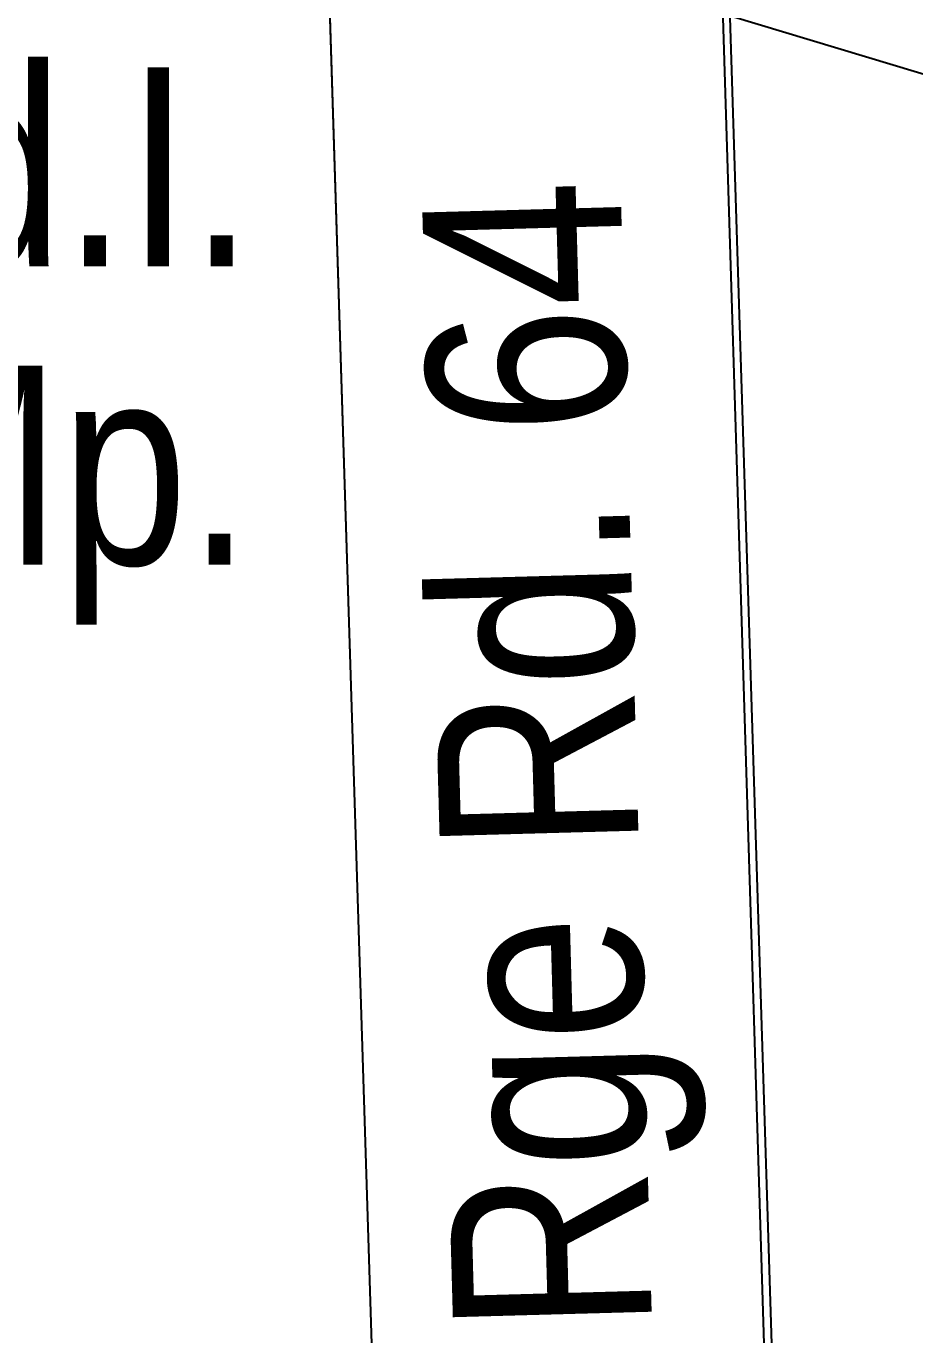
# Model space of a CAD drawing. Extents: x 634962 to 644935, y 5969185 to 5972988.
# Drawn here: x 641668.9 to 641713.6, y 5971181.2 to 5971246.9 of the extents above; entities that cross this region are included whole.
import ezdxf
from ezdxf.enums import TextEntityAlignment as Align

# ---------------------------------------------------------------- set-up
doc = ezdxf.new("R2010")
doc.units = 0
doc.header["$LTSCALE"] = 5
doc.linetypes.add('foc-WHEELTRACKS', pattern=[2, 0.4, -1.6])
for name, color, linetype in [('AS-POWER-OH-ATCO PIPELINES', 241, 'foc-OHPOWER'), ('C-RW', 13, 'Continuous'), ('L-MON', 1, 'Continuous'), ('L-ROAD-T', 7, 'Continuous'), ('L-SEC', 7, 'Continuous'), ('T-WATER-P3', 160, 'foc-WHEELTRACKS')]:
    doc.layers.add(name, color=color, linetype=linetype)
doc.layers.add('AS-TELUS-ATCO PIPELINES', color=7, linetype='foc-TEL', lineweight=9, true_color=0xff9c38)
doc.styles.add('80L', font='ARIALN.TTF', dxfattribs={"height": 10})
doc.styles.add('foc-LtypeFont', font='ARIALN.TTF', dxfattribs={"height": 7.35})
doc.linetypes.add('foc-OHPOWER', pattern='A,10,-1,["O/P",foc-LtypeFont,S=0.2,R=0,X=-0.5,Y=-0.75],-3.25', length=14.25)
doc.linetypes.add('foc-TEL', pattern='A,2,-1,["T",foc-LtypeFont,S=0.2,R=0,X=-0.425,Y=-0.75],-1.24,8', length=12.24)
doc.linetypes.add('foc-TEL-NOLINE', pattern='A,0,-2,["T",foc-LtypeFont,S=0.2,R=0,X=-0.425,Y=-0.75],-10.24', length=12.24)

msp = doc.modelspace()

# ---------------------------------------------------------------- linework, layer by layer
at = {"layer": 'AS-POWER-OH-ATCO PIPELINES'}
msp.add_lwpolyline([(641711.542, 5971002.157), (641687.201, 5971789.115), (641676.806, 5972110.151), (641674.555, 5972181.047)], dxfattribs=at)
at = {"layer": 'AS-TELUS-ATCO PIPELINES', "linetype": 'foc-TEL-NOLINE', "flags": 128}
msp.add_lwpolyline([(641698.098, 5970806.651), (641692.54, 5970982.38), (641667.094, 5971788.508), (641653.101, 5972223.151), (641546.783, 5972432.447)], dxfattribs=at)
at = {"layer": 'C-RW', "flags": 128}
msp.add_lwpolyline([(642548.609, 5970963.799), (642566.764, 5970980.873), (642577.027, 5970969.94), (642547.964, 5970942.606), (642480.957, 5971013.806), (641704.312, 5971247.43), (641704.147, 5971252.698), (642492.397, 5971015.583), (642496.368, 5971019.308)], close=True, dxfattribs=at)
at = {"layer": 'L-SEC'}
for p, q in [((641712.64, 5970983.049), (641699.919, 5971386.081)), ((641679.817, 5971385.444), (641692.54, 5970982.38))]:
    msp.add_line(p, q, dxfattribs=at)
at = {"layer": 'T-WATER-P3'}
msp.add_lwpolyline([(641625.916, 5971174.746), (641647.517, 5971220.654), (641677.95, 5971250.56), (641690.386, 5971259.007), (641736.652, 5971275.58), (641754.926, 5971275.608), (641769.997, 5971270.727), (641783.214, 5971264.395), (641860.608, 5971211.825)], dxfattribs=at)

# ---------------------------------------------------------------- texts
at = {"layer": 'L-ROAD-T', "style": '80L'}
msp.add_text('Rge Rd. 64', height=9.9974, rotation=91.58055, dxfattribs=at).set_placement((641694.587, 5971210.2), align=Align.MIDDLE_CENTER)

# ---------------------------------------------------------------- next in the draw order: texts
at = {"layer": 'L-MON', "insert": (641656.351, 5971244.864), "char_height": 9.9964, "attachment_point": 1, "line_spacing_factor": 0.9, "style": '80L', "bg_fill": 3, "box_fill_scale": 1.15, "bg_fill_color": 256, "bg_fill_true_color": 256, "bg_fill_transparency": 0}
msp.add_mtext_dynamic_manual_height_columns('\\pi1.0671;Fd.I.\\P\\pi4.7833;Mp.', width=22.04177, gutter_width=50.013, heights=[0], dxfattribs=at)

doc.saveas('drawing.dxf')
